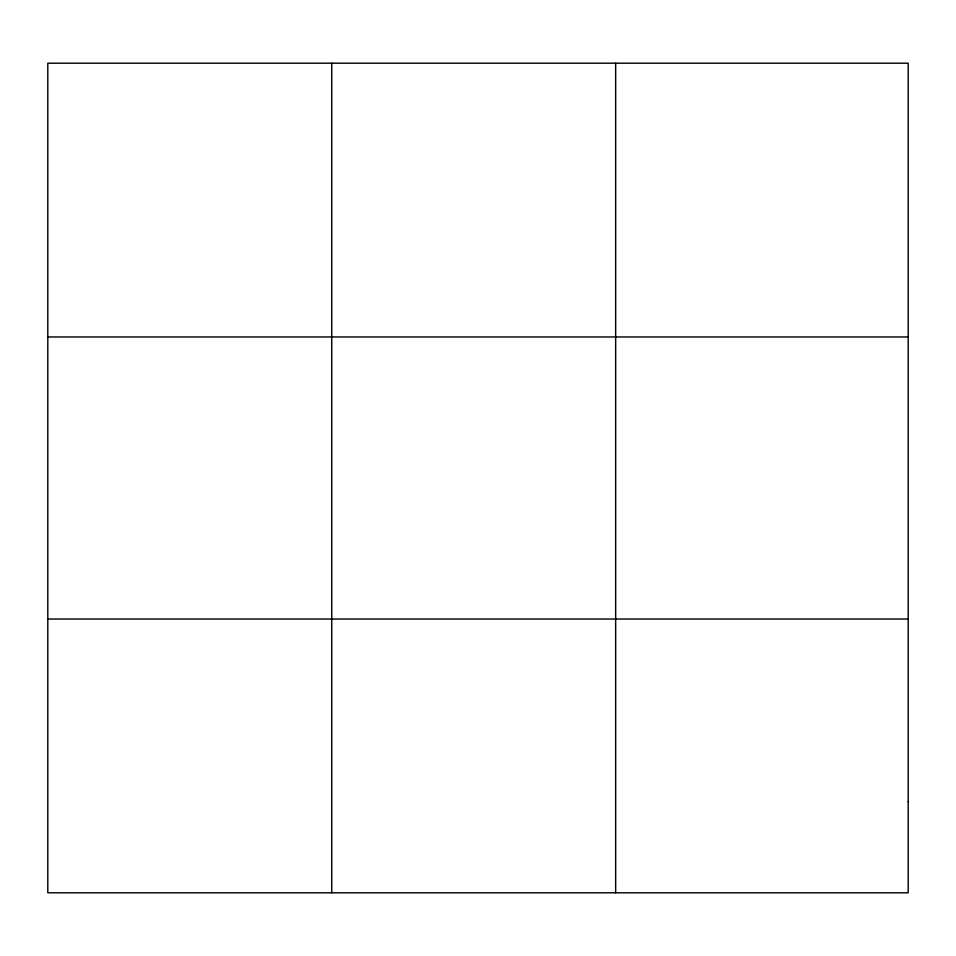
<?xml version="1.0" encoding="UTF-8"?>
<svg xmlns="http://www.w3.org/2000/svg" width="956" height="956" viewBox="0 0 956 956"><rect width="100%" height="100%" fill="white"/><g stroke="black" fill="none" stroke-linecap="round" stroke-linejoin="round"><path stroke-width="1.43" d="M331.732 63.204L331.732 892.796M615.664 63.204L615.664 892.796M47.8 336.966L908.2 336.966M47.8 619.034L908.2 619.034M908.2 801.546L908.2 892.796L47.8 892.796L47.8 63.204L908.2 63.204L908.2 801.546"/></g></svg>
